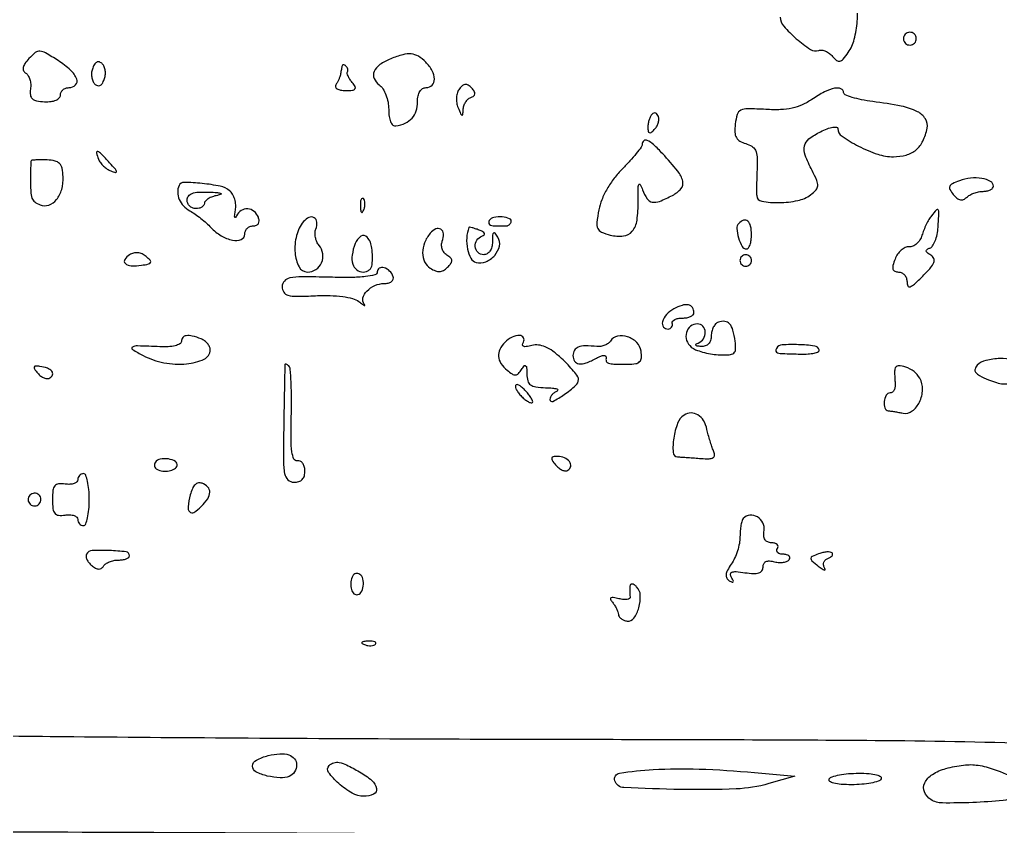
# Model space of a CAD drawing. Extents: x 0 to 5034, y 0 to 2560.
# Drawn here: x 4242.9 to 4413.2, y 2270.8 to 2410.8 of the extents above; entities that cross this region are included whole.
import ezdxf

# ---------------------------------------------------------------- set-up
doc = ezdxf.new("R2010")
doc.units = 0

msp = doc.modelspace()

# ---------------------------------------------------------------- linework, layer by layer
for points in [[(4039.932321, 2269.667715, 0.000064), (4084.731077, 2269.263702, 0.000011), (4132.120882, 2268.843403, 0.002588)], [(4648.5, 2283.373692, 0.000016), (4598.885535, 2284.40156, 0.000141)], [(4375, 2411.252034, 0.181036), (4375.590828, 2409.673716, 0.035157), (4377.782123, 2407.487985, 0.033822), (4380.22677, 2405.644075, 0.23308), (4381.676887, 2405.468303, -0.122916), (4382.216733, 2405.51852, -0.065558), (4382.86458, 2405.330277, -0.059081), (4383.51573, 2404.947239, -0.05714), (4384.067447, 2404.418731, 0.050983), (4384.783044, 2403.716188, 0.235303), (4385.333937, 2403.59755, 0.157616), (4385.909843, 2403.960817, 0.021099), (4386.793056, 2405.114934, 0.090083), (4387.841061, 2407.392048, 0.045056), (4388.352901, 2410.531756, 0.043765), (4388.305695, 2413.495733, 0.19974)], [(4419.16167, 2285.12534, 0.006071), (4391.44418, 2285.65173, 0.001503), (4346, 2285.826264, -0.00076), (4315.40173, 2285.898304, -0.000616), (4282.578125, 2286.065897, -0.000622), (4252.310509, 2286.29537, -0.001613), (4230.5, 2286.558241, 0.000661)], [(4209.020353, 2269.920472, -0.000802), (4288.556089, 2269.642647, -0.000686), (4368.499859, 2269.125521, -0.006603)]]:
    msp.add_lwpolyline(points, format="xyb")
for points in [[(4396.552786, 2408.08541, 0.099038), (4396.401684, 2407.679226, 0.097945), (4396.417584, 2407.244476, 0.097945), (4396.597789, 2406.848514, 0.099038), (4396.91459, 2406.552786, 0.099038), (4397.320774, 2406.401684, 0.097945), (4397.755524, 2406.417584, 0.097945), (4398.151486, 2406.597789, 0.099038), (4398.447214, 2406.91459, 0.099038), (4398.598316, 2407.320774, 0.097945), (4398.582416, 2407.755524, 0.097945), (4398.402211, 2408.151486, 0.099038), (4398.08541, 2408.447214, 0.099038), (4397.679226, 2408.598316, 0.097945), (4397.244476, 2408.582416, 0.097945), (4396.848514, 2408.402211, 0.099038)], [(4244.537358, 2404.04128, 0.031872), (4243.841465, 2403.166224, 0.098404), (4243.540351, 2402.477085, 0.165959), (4243.601764, 2401.936663, 0.144786), (4243.982707, 2401.510688, -0.122387), (4244.387256, 2401.096528, -0.060639), (4244.681265, 2400.418153, -0.054768), (4244.829082, 2399.598435, -0.0531), (4244.79785, 2398.757362, 0.066241), (4244.786538, 2397.722474, 0.181827), (4245.119143, 2397.085283, 0.138491), (4245.865601, 2396.720311, 0.033178), (4247.25, 2396.56293, 0.039105), (4248.363741, 2396.597807, 0.072089), (4249.239286, 2396.824547, 0.104145), (4249.798414, 2397.211082, 0.1919), (4250, 2397.716978, -0.116163), (4250.115255, 2398.206372, -0.100493), (4250.440625, 2398.623112, -0.093166), (4250.927166, 2398.902848, -0.084198), (4251.5, 2399, 0.200117), (4252.635036, 2399.47323, 0.300411), (4252.838242, 2400.490835, 0.113302), (4251.755284, 2402.033038, 0.039595), (4249.590122, 2403.692002, 0.010919), (4247.423226, 2405.028924, 0.116005), (4246.439449, 2405.333236, 0.189309), (4245.63646, 2405.080283, 0.038987)], [(4307.352327, 2404.006691, 0.053909), (4305.450647, 2402.989392, 0.139452), (4304.463881, 2401.805307, 0.209563), (4304.458473, 2400.600588, 0.133476), (4305.347225, 2399.488054, -0.095613), (4305.982285, 2398.804692, -0.04704), (4306.515564, 2397.739401, -0.044231), (4306.877929, 2396.487298, -0.048364), (4307, 2395.228241, 0.032217), (4307.080887, 2393.974187, 0.070871), (4307.336879, 2393.050403, 0.114727), (4307.738476, 2392.511341, 0.216441), (4308.25, 2392.366604, 0.067784), (4309.877755, 2392.845126, 0.105327), (4311.054806, 2393.705429, 0.108268), (4311.758374, 2394.951351, 0.074729), (4312, 2396.559017, -0.049343), (4312.099992, 2397.569783, -0.088683), (4312.403627, 2398.343169, -0.117066), (4312.884257, 2398.82506, -0.1393), (4313.5, 2399, 0.200752), (4314.530786, 2399.431244, 0.201266), (4314.945968, 2400.467422, 0.123494), (4314.55088, 2401.94149, 0.069558), (4313.428571, 2403.428571, 0.058347), (4312.147607, 2404.440999, 0.114855), (4310.923719, 2404.851434, 0.091703), (4309.460685, 2404.722301, 0.02815)], [(4255.6, 2402.4, 0.063629), (4255.419999, 2401.662282, 0.058551), (4255.423695, 2400.881305, 0.062447), (4255.601013, 2400.176388, 0.10393), (4255.934435, 2399.665565, 0.097635), (4256.412494, 2399.344963, 0.205678), (4256.850826, 2399.349174, 0.150424), (4257.247629, 2399.692947, 0.048003), (4257.6, 2400.4, 0.063629), (4257.780001, 2401.137718, 0.058551), (4257.776305, 2401.918695, 0.062447), (4257.598987, 2402.623612, 0.10393), (4257.265565, 2403.134435, 0.097635), (4256.787506, 2403.455037, 0.205678), (4256.349174, 2403.450826, 0.150424), (4255.952371, 2403.107053, 0.048003)], [(4298.875, 2402.666667, 0.000035), (4298.817055, 2402.357507, 0.000019), (4298.745502, 2401.975521, 0.000018), (4298.672498, 2401.585629, 0.000029), (4298.609687, 2401.25, -0.041471), (4298.511575, 2400.892495, -0.01708), (4298.322828, 2400.426563, -0.016761), (4298.085195, 2399.937834, -0.020667), (4297.830179, 2399.5, 0.225781), (4297.782192, 2399.116949, 0.180541), (4298.045708, 2398.788889, 0.094322), (4298.649609, 2398.569302, 0.040187), (4299.510455, 2398.5, 0.020203), (4300.71079, 2398.54852, 0.203152), (4301.14547, 2398.775731, 0.313969), (4301.17717, 2399.171866, 0.041056), (4300.664963, 2399.903695, -0.027362), (4300.243095, 2400.472664, -0.039382), (4299.940125, 2401.02126, -0.044823), (4299.779583, 2401.480544, -0.230593), (4299.833333, 2401.737028, 0.141032), (4299.916425, 2401.945292, 0.08555), (4299.897396, 2402.211814, 0.073484), (4299.781471, 2402.494906, 0.062588), (4299.583333, 2402.75, 0.071318), (4299.350869, 2402.924168, 0.155668), (4299.134635, 2402.966146, 0.198926), (4298.969095, 2402.873586, 0.121312)], [(4319.281203, 2398.792382, 0.091055), (4318.929408, 2398.137876, 0.060693), (4318.767918, 2397.299751, 0.056682), (4318.808352, 2396.384162, 0.056502), (4319.053299, 2395.5, 0.007554), (4319.49426, 2394.451934, 0.201147), (4319.709477, 2394.247201, 0.490421), (4319.866786, 2394.343316, 0.017069), (4319.929715, 2395.166667, -0.067546), (4320.049838, 2395.838096, -0.061081), (4320.346541, 2396.478385, -0.064629), (4320.766673, 2396.992623, -0.101661), (4321.25, 2397.291667, 0.069697), (4321.772819, 2397.570945, 0.214282), (4321.967161, 2397.911292, 0.171034), (4321.861019, 2398.341045, 0.042849), (4321.407618, 2398.917382, 0.054611), (4320.824228, 2399.418276, 0.166273), (4320.327777, 2399.556108, 0.160631), (4319.839674, 2399.362704, 0.050091)], [(4380.5, 2396.956881, -0.043666), (4378.802969, 2396.012965, -0.051484), (4377.057491, 2395.43947, -0.044781), (4375.040881, 2395.185931, -0.023207), (4372.5, 2395.21347, 0.010036), (4369.347501, 2395.33071, 0.116003), (4368.146576, 2395.069875, 0.210918), (4367.521901, 2394.343415, 0.045128), (4367.176401, 2392.675627, 0.036904), (4367.118795, 2391.247008, 0.115313), (4367.367343, 2390.324169, 0.140504), (4367.96282, 2389.71237, 0.066086), (4368.993188, 2389.29153, -0.076369), (4370.061167, 2388.829612, -0.142962), (4370.681036, 2388.131547, -0.097807), (4370.963341, 2387.012615, -0.02435), (4370.969895, 2385.115903, 0.00381), (4370.914348, 2383.639889, 0.004067), (4370.882758, 2382.194984, 0.003867), (4370.875315, 2380.952326, 0.018906), (4370.903108, 2380.25, 0.344349), (4371.796225, 2379.273095, 0.045742), (4374.779506, 2379.047455, 0.046151), (4378.058848, 2379.403553, 0.112675), (4380.259572, 2380.399046, 0.045523), (4381.197931, 2381.256181, 0.171391), (4381.503627, 2381.978945, 0.118806), (4381.341173, 2382.893221, 0.017092), (4380.515733, 2384.617242, -0.027974), (4379.306821, 2387.289938, -0.147513), (4379.186101, 2388.876674, -0.179123), (4379.969113, 2390.094346, -0.045557), (4382, 2391.350113, -0.023765), (4383.151157, 2391.857601, -0.045938), (4384.11875, 2392.131532, -0.0732), (4384.777589, 2392.156537, -0.382865), (4385, 2391.908657, 0.247267), (4385.712999, 2390.555047, 0.032508), (4388.598829, 2388.840126, 0.036926), (4391.915847, 2387.447966, 0.080765), (4394.627555, 2387.003738, 0.067076), (4396.877001, 2387.304131, 0.108771), (4398.577945, 2388.197016, 0.107073), (4399.764053, 2389.733598, 0.063534), (4400.48871, 2391.941375, 0.187158), (4400.190234, 2393.583655, 0.141908), (4398.824809, 2394.828022, 0.06626), (4396.009215, 2395.776053, 0.015144), (4391.039152, 2396.589194, -0.01595), (4389.107769, 2396.90838, -0.025217), (4387.480251, 2397.317205, -0.022495), (4386.252388, 2397.753632, -0.305042), (4386, 2398.128831, 0.309461), (4385.537821, 2398.804065, 0.146097), (4384.43393, 2398.892787, 0.068317), (4382.678278, 2398.25915, 0.028031)], [(4352.729167, 2394.395833, 0.080892), (4352.449316, 2394.007105, 0.037708), (4352.214193, 2393.430443, 0.036082), (4352.053775, 2392.773895, 0.041901), (4352, 2392.133333, 0.036751), (4352.050901, 2391.441764, 0.271978), (4352.25, 2391.194569, 0.258294), (4352.572437, 2391.24129, 0.034004), (4353.1125, 2391.7125, 0.062578), (4353.509426, 2392.223506, 0.055968), (4353.785599, 2392.836016, 0.059262), (4353.906408, 2393.452911, 0.099514), (4353.841667, 2393.975, 0.080367), (4353.640381, 2394.359622, 0.142612), (4353.356745, 2394.572995, 0.167901), (4353.036958, 2394.582253, 0.120996)], [(4351, 2389.166667, -0.158195), (4350.842216, 2388.680446, -0.012178), (4349.998073, 2387.574479, -0.015735), (4348.895719, 2386.286138, -0.011329), (4347.589185, 2384.916667, 0.033357), (4346.148882, 2383.267351, 0.032136), (4344.921025, 2381.421204, 0.033669), (4344.000576, 2379.541467, 0.050889), (4343.486312, 2377.794871, 0.017312), (4343.150709, 2375.574857, 0.136085), (4343.310246, 2374.554464, 0.187913), (4343.951155, 2373.928377, 0.039095), (4345.470343, 2373.418087, 0.088017), (4347.763122, 2373.256587, 0.19546), (4349.280252, 2374.068364, 0.139857), (4350.118617, 2375.968518, 0.039018), (4350.314237, 2379.246226, -0.004848), (4350.294674, 2381.497869, -0.091893), (4350.423261, 2382.187734, -0.644215), (4350.657473, 2382.201486, -0.030944), (4351.085787, 2381.25, 0.055635), (4351.868893, 2379.716969, 0.204641), (4352.757896, 2379.129853, 0.142384), (4354.02241, 2379.260443, 0.023205), (4356.285068, 2380.304114, 0.096704), (4357.740458, 2381.460443, 0.239092), (4358.051853, 2382.748357, 0.112838), (4357.192664, 2384.496262, 0.016456), (4354.58268, 2387.505287, 0.017385), (4352.984791, 2389.113506, 0.080082), (4351.899999, 2389.846185, 0.284374), (4351.291627, 2389.772883, 0.228024)], [(4256.608704, 2386.577319, 0.069808), (4256.93556, 2385.987169, 0.04218), (4257.46915, 2385.390321, 0.041434), (4258.112314, 2384.876395, 0.056294), (4258.771252, 2384.534284, 0.028092), (4259.563836, 2384.28019, 0.542001), (4259.722756, 2384.425092, 0.137821), (4259.536005, 2384.826165, 0.006468), (4258.538946, 2385.956966, 0.007454), (4257.076333, 2387.525486, 0.124247), (4256.47683, 2387.899832, 0.58616), (4256.259001, 2387.697146, 0.031871)], [(4244.9, 2386.283022, 0.072963), (4244.860205, 2386.08044, 0.003097), (4244.829375, 2385.348763, 0.005264), (4244.807271, 2384.478348, 0.003716), (4244.8, 2383.5, 0.008557), (4244.843807, 2380.940416, 0.074525), (4245.050236, 2379.825025, 0.150673), (4245.530255, 2379.167872, 0.068713), (4246.471061, 2378.649478, 0.176867), (4247.971624, 2378.625024, 0.138886), (4249.3149, 2379.563513, 0.106426), (4250.215279, 2381.323323, 0.076299), (4250.455429, 2383.526857, 0.038948), (4250.276125, 2384.994077, 0.141584), (4249.846198, 2385.818363, 0.14824), (4249.056013, 2386.26494, 0.044109), (4247.666303, 2386.449324, 0.010074), (4246.637089, 2386.473618, 0.015876), (4245.753851, 2386.44862, 0.009949), (4245.037893, 2386.391261, 0.29062)], [(4406.09856, 2382.840756, 0.025616), (4404.880718, 2382.317899, 0.176499), (4404.437377, 2381.855763, 0.23453), (4404.462797, 2381.29735, 0.046659), (4405.043474, 2380.447618, 0.046944), (4405.679685, 2379.812862, 0.121029), (4406.260223, 2379.532756, 0.155023), (4406.811939, 2379.587521, 0.095), (4407.357618, 2379.957618, -0.069663), (4407.887232, 2380.357148, -0.038944), (4408.62255, 2380.6938, -0.037992), (4409.434352, 2380.923332, -0.049942), (4410.2, 2381, 0.047107), (4410.888916, 2381.06505, 0.067085), (4411.47125, 2381.25949, 0.08723), (4411.863959, 2381.545969, 0.194013), (4412, 2381.883369, 0.275747), (4411.493604, 2382.731774, 0.083625), (4410.015969, 2383.234091, 0.065728), (4408.044812, 2383.292376, 0.063235)], [(4270.58887, 2382, 0.110548), (4270.360922, 2380.827145, 0.095177), (4270.633088, 2379.598671, 0.087557), (4271.373082, 2378.475283, 0.076237), (4272.485914, 2377.608986, -0.025817), (4273.3668, 2377.055596, -0.014584), (4274.377428, 2376.300466, -0.014529), (4275.354889, 2375.477297, -0.023062), (4276.136383, 2374.71175, 0.07187), (4277.895541, 2373.295829, 0.085165), (4279.887012, 2372.536444, 0.140095), (4281.382091, 2372.662329, 0.311643), (4282, 2373.557418, -0.100881), (4282.112213, 2374.107924, -0.09836), (4282.431406, 2374.576241, -0.0975), (4282.908096, 2374.889966, -0.097226), (4283.468615, 2375, 0.094119), (4284.027855, 2375.106211, 0.166113), (4284.382077, 2375.407358, 0.151899), (4284.496694, 2375.885039, 0.075244), (4284.361626, 2376.5, 0.131877), (4283.620404, 2377.5195, 0.154725), (4282.511775, 2377.953191, 0.159408), (4281.380594, 2377.664018, 0.141043), (4280.572245, 2376.75, -0.08247), (4280.386362, 2376.483164, -0.605308), (4280.272242, 2376.517325, -0.08098), (4280.260239, 2376.92117, -0.012586), (4280.385677, 2377.713232, 0.064631), (4280.435405, 2378.647917, 0.054102), (4280.253523, 2379.625063, 0.056278), (4279.880489, 2380.496258, 0.090513), (4279.36306, 2381.11365, 0.123549), (4277.756708, 2381.88342, 0.025091), (4274.609964, 2382.361736, 0.019648), (4271.458712, 2382.555421, 0.304066)], [(4277.25, 2380.294267, 0.037644), (4276.388683, 2380.060029, 0.051079), (4275.660937, 2379.714881, 0.061974), (4275.159044, 2379.318305, 0.197067), (4275, 2378.930449, -0.158446), (4274.884644, 2378.575565, -0.09706), (4274.559375, 2378.273319, -0.078901), (4274.073624, 2378.069243, -0.060137), (4273.5, 2378, -0.099038), (4272.927543, 2378.114514, -0.097945), (4272.440625, 2378.440625, -0.097945), (4272.114514, 2378.927543, -0.099038), (4272, 2379.5, -0.167334), (4272.233718, 2380.178803, -0.140613), (4272.852303, 2380.628127, -0.075217), (4273.969012, 2380.852942, -0.021206), (4275.75, 2380.863818, -0.00772), (4277.263733, 2380.78543, -0.074062), (4277.892826, 2380.648031, -0.684758), (4277.893999, 2380.481997, -0.046718)], [(4302.078947, 2378.416667, 0.018894), (4302.137993, 2377.670344, 0.168741), (4302.279315, 2377.37858, 0.470617), (4302.461564, 2377.395823, 0.054073), (4302.683114, 2377.8125, 0.051402), (4302.839148, 2378.359369, 0.05415), (4302.876576, 2378.916927, 0.060344), (4302.797407, 2379.402231, 0.126455), (4302.604167, 2379.729167, 0.296942), (4302.385309, 2379.77538, 0.208169), (4302.200665, 2379.592839, 0.077125), (4302.089945, 2379.112848, 0.028489)], [(4401.244834, 2376.75, 0.03785), (4400.814904, 2376.120364, 0.017262), (4400.346755, 2375.240383, 0.01698), (4399.915, 2374.274703, 0.022392), (4399.59188, 2373.366196, -0.065763), (4399.224064, 2372.560516, -0.070362), (4398.666345, 2371.898502, -0.078654), (4398.011164, 2371.47557, -0.125824), (4397.357956, 2371.366196, 0.12895), (4396.689638, 2371.250061, 0.071739), (4395.989834, 2370.799758, 0.063774), (4395.365923, 2370.100362, 0.059423), (4394.920688, 2369.25, 0.026764), (4394.565008, 2368.14007, 0.131241), (4394.567875, 2367.487393, 0.232654), (4394.884454, 2367.128299, 0.098078), (4395.532224, 2367, -0.116932), (4396.092081, 2366.867255, -0.100543), (4396.568841, 2366.492614, -0.092925), (4396.888898, 2365.932373, -0.083624), (4397, 2365.272727, 0.114642), (4397.158052, 2364.592461, 0.385813), (4397.547229, 2364.438016, 0.097156), (4398.284125, 2364.892196, 0.010206), (4399.75, 2366.303584, 0.016295), (4401.10321, 2367.752274, 0.08813), (4401.657205, 2368.670342, 0.201806), (4401.636276, 2369.342461, 0.147264), (4401.136847, 2369.909806, -0.029919), (4400.533471, 2370.337266, -0.192964), (4400.353656, 2370.65621, -0.292791), (4400.478752, 2370.923635, -0.060535), (4400.971098, 2371.157033, 0.172401), (4401.447338, 2371.52909, 0.048118), (4401.882287, 2372.385359, 0.042511), (4402.218126, 2373.515471, 0.033705), (4402.391559, 2374.778083, 0.003282), (4402.5479, 2377.274003, 0.146719), (4402.427863, 2377.774547, 0.507501), (4402.143092, 2377.804503, 0.015395)], [(4292.208329, 2375.73899, 0.1112), (4290.992622, 2373.324472, 0.080961), (4290.741426, 2370.31888, 0.10038), (4291.43667, 2367.885323, 0.280106), (4292.893011, 2367, 0.14696), (4294.357754, 2367.44002, 0.144969), (4295.346917, 2368.616298, 0.140934), (4295.551905, 2370.169169, 0.136832), (4294.905377, 2371.614013, -0.069612), (4294.515689, 2372.244329, -0.055008), (4294.274839, 2373.009837, -0.056273), (4294.210491, 2373.788137, -0.084317), (4294.34445, 2374.45524, 0.111059), (4294.519618, 2375.653167, 0.243034), (4294.046135, 2376.420541, 0.247834), (4293.156279, 2376.469762, 0.113545)], [(4324.444954, 2375.910933, 0.158234), (4324.360563, 2375.565646, 0.191241), (4324.505305, 2375.267587, 0.126796), (4324.88443, 2375.066068, 0.059147), (4325.440983, 2375), (4326.688914, 2375), (4327.5, 2375, 0.114011), (4327.709794, 2375.048468, 0.065984), (4327.926562, 2375.19231, 0.060583), (4328.117138, 2375.404347, 0.061664), (4328.25, 2375.654671, 0.406555), (4327.990025, 2376.256924, 0.081115), (4326.730658, 2376.550631, 0.06433), (4325.240508, 2376.459265, 0.209878)], [(4367.775429, 2375.442095, 0.220597), (4367.443704, 2374.536589, 0.052585), (4367.75163, 2372.919388, 0.053113), (4368.377881, 2371.435489, 0.27281), (4369.116631, 2371, 0.245982), (4369.455662, 2371.177532, 0.066691), (4369.74051, 2371.734375, 0.0514), (4369.935631, 2372.542393, 0.033571), (4370, 2373.5, 0.050608), (4369.849619, 2374.981932, 0.164158), (4369.358718, 2375.824251, 0.264866), (4368.634701, 2375.970916, 0.117391)], [(4314.208329, 2373.73899, 0.076358), (4313.219757, 2372.072895, 0.096654), (4312.881579, 2370.318114, 0.112564), (4313.239285, 2368.766013, 0.137759), (4314.222476, 2367.655117, 0.046052), (4315.115032, 2367.189907, 0.110833), (4315.845635, 2367.066248, 0.121763), (4316.515434, 2367.270093, 0.061988), (4317.214117, 2367.814117, 0.036993), (4317.811852, 2368.507509, 0.175008), (4317.96, 2369.002179, 0.195337), (4317.751313, 2369.443924, 0.047553), (4317.095924, 2369.940716, -0.095631), (4316.611539, 2370.386798, -0.080885), (4316.292952, 2371.007143, -0.08001), (4316.1854, 2371.703026, -0.090261), (4316.310609, 2372.36705, 0.104272), (4316.510161, 2373.614584, 0.240327), (4316.050397, 2374.415924, 0.25827), (4315.167684, 2374.480214, 0.112996)], [(4320.918758, 2374.718615, 0.075938), (4320.545029, 2372.914084, 0.063936), (4320.691533, 2370.966033, 0.071968), (4321.265603, 2369.375862, 0.209194), (4322.162754, 2368.66769, 0.162511), (4323.854455, 2368.78023, 0.116644), (4325.406937, 2369.890604, 0.125156), (4326.227477, 2371.511285, 0.198426), (4325.964723, 2373.022839, 0.025948), (4325.474177, 2373.716165, 0.418787), (4325.216845, 2373.744576, 0.211497), (4325.05076, 2373.418193, 0.011765), (4325.015313, 2372.25, -0.058106), (4324.903855, 2371.347576, -0.088664), (4324.585903, 2370.627552, -0.109875), (4324.099593, 2370.166055, -0.135916), (4323.5, 2370, -0.195637), (4322.510827, 2370.40244, -0.178179), (4322.034328, 2371.400686, -0.164931), (4322.303729, 2372.529762, -0.173691), (4323.199438, 2373.233146, 0.096544), (4323.575078, 2373.44536, 0.339111), (4323.629388, 2373.699937, 0.160643), (4323.357444, 2373.984762, 0.0309), (4322.699438, 2374.285095, 0.01203), (4322.04203, 2374.519383, 0.019872), (4321.475345, 2374.681447, 0.014782), (4321.0224, 2374.777634, 0.363522)], [(4301.161885, 2371.919516, 0.051918), (4300.654255, 2369.94826, 0.10893), (4300.76234, 2368.377636, 0.16243), (4301.454507, 2367.382554, 0.161634), (4302.606989, 2367, 0.08677), (4303.147958, 2367.094592, 0.086408), (4303.625607, 2367.367188, 0.090258), (4303.967153, 2367.772865, 0.106715), (4304.118483, 2368.25, 0.053942), (4304.080049, 2371.144934, 0.140199), (4303.276451, 2373.04755, 0.389097), (4302.181654, 2373.213498, 0.157099)], [(4261.995422, 2369.997171, 0.112279), (4261.168073, 2369.183284, 0.370895), (4261.266875, 2368.483965, 0.171982), (4262.295783, 2368.073629, 0.046225), (4264.079152, 2368.169197, 0.016701), (4265.296442, 2368.389853, 0.221881), (4265.650154, 2368.658416, 0.322514), (4265.598454, 2369.027246, 0.029683), (4264.881477, 2369.692798, 0.065755), (4264.180318, 2370.13, 0.080461), (4263.43586, 2370.332554, 0.084204), (4262.692937, 2370.285734, 0.080831)], [(4368, 2369, 0.099038), (4368.076342, 2368.618362, 0.097945), (4368.29375, 2368.29375, 0.097945), (4368.618362, 2368.076342, 0.099038), (4369, 2368, 0.099038), (4369.381638, 2368.076342, 0.097945), (4369.70625, 2368.29375, 0.097945), (4369.923658, 2368.618362, 0.099038), (4370, 2369, 0.099038), (4369.923658, 2369.381638, 0.097945), (4369.70625, 2369.70625, 0.097945), (4369.381638, 2369.923658, 0.099038), (4369, 2370, 0.099038), (4368.618362, 2369.923658, 0.097945), (4368.29375, 2369.70625, 0.097945), (4368.076342, 2369.381638, 0.099038)], [(4305, 2367.019795, -0.341037), (4304.600469, 2366.502163, -0.03602), (4302.999167, 2366.203959, -0.026292), (4300.49314, 2366.054579, -0.008349), (4296.75, 2366.091003, 0.005182), (4291.886929, 2366.169128, 0.050242), (4289.836339, 2365.974354, 0.160618), (4288.876289, 2365.432774, 0.186794), (4288.5, 2364.46069, 0.142455), (4288.776788, 2363.508911, 0.18694), (4289.49903, 2362.97657, 0.069478), (4291.000962, 2362.78506, 0.008595), (4294.306998, 2362.88129, -0.017889), (4296.834563, 2362.907869, -0.027589), (4299.012597, 2362.732327, -0.031869), (4300.739928, 2362.383431, -0.097533), (4301.806998, 2361.858109, 0.009544), (4302.421052, 2361.407721, 0.050202), (4302.784917, 2361.202549, 0.61521), (4302.850545, 2361.256709, 0.120747), (4302.758676, 2361.440958, -0.248277), (4302.528669, 2362.488409, -0.125367), (4303.21934, 2363.694721, -0.096266), (4304.602714, 2364.660421, -0.104754), (4306.205778, 2365, 0.060476), (4306.927014, 2365.087555, 0.102222), (4307.47438, 2365.348828, 0.141981), (4307.762756, 2365.736442, 0.171479), (4307.770833, 2366.1875, 0.118099), (4307.162745, 2367.16422, 0.122362), (4306.185361, 2367.743887, 0.204359), (4305.369196, 2367.652618, 0.270381)], [(4356.489202, 2360.588852, 0.084958), (4355.240635, 2359.608166, 0.115307), (4354.548407, 2358.358577, 0.230403), (4354.70993, 2357.453585, 0.266274), (4355.5, 2357.1, 0.093907), (4355.862485, 2357.206961, 0.113761), (4356.132812, 2357.435, 0.119228), (4356.267928, 2357.749164, 0.11039), (4356.25, 2358.1, -0.232169), (4356.314164, 2358.442282, -0.114046), (4356.660937, 2358.735625, -0.075282), (4357.251937, 2358.934584, -0.04364), (4358, 2359, 0.045091), (4358.76556, 2359.06918, 0.064972), (4359.4125, 2359.276414, 0.084925), (4359.849643, 2359.581425, 0.200667), (4360, 2359.940983, 0.147966), (4359.732051, 2360.826601, 0.202896), (4359.045038, 2361.279503, 0.124213), (4357.936495, 2361.207706, 0.046147)], [(4364.25, 2358.291667, 0.117654), (4363.771776, 2357.974456, 0.066702), (4363.367188, 2357.404948, 0.060765), (4363.093157, 2356.683705, 0.060503), (4363, 2355.916667, -0.075284), (4362.880467, 2355.127283, -0.115607), (4362.532037, 2354.533642, -0.122781), (4361.974084, 2354.179541, -0.091819), (4361.25, 2354.078947, -0.021021), (4360.583427, 2354.137165, -0.185333), (4360.327933, 2354.275306, -0.449116), (4360.351958, 2354.45138, -0.051902), (4360.75, 2354.662281, 0.158375), (4361.65863, 2355.423994, 0.151597), (4361.966074, 2356.588689, 0.178583), (4361.546738, 2357.590944, 0.208207), (4360.606989, 2358, 0.168665), (4359.403383, 2357.582099, 0.161763), (4358.692571, 2356.501132, 0.147819), (4358.737266, 2355.129837, 0.138877), (4359.531857, 2353.973561, 0.076113), (4360.30041, 2353.512042, 0.028488), (4361.49256, 2353.101173, 0.027431), (4362.863933, 2352.794379, 0.029852), (4364.222416, 2352.650448, 0.019486), (4366.117512, 2352.637365, 0.161888), (4366.912995, 2352.930495, 0.221546), (4367.240529, 2353.590417, 0.039629), (4367.163541, 2355, 0.032738), (4366.778952, 2356.904749, 0.115472), (4366.190026, 2357.996718, 0.186678), (4365.357519, 2358.427121, 0.11538)], [(4271, 2354.923531, -0.282196), (4270.748302, 2354.513083, -0.05864), (4269.919359, 2354.207227, -0.044703), (4268.714142, 2354.028796, -0.025963), (4267.25, 2354.020423, 0.003844), (4263.398778, 2354.168805, 0.13008), (4262.513071, 2353.963397, 0.580888), (4262.499954, 2353.549859, 0.017322), (4264.364307, 2352.493839, 0.07458), (4267.9609, 2351.254507, 0.067406), (4271.893187, 2351.064232, 0.085052), (4274.944638, 2351.862777, 0.294373), (4276, 2353.5, 0.108103), (4275.882535, 2354.036953, 0.066431), (4275.53535, 2354.586556, 0.061865), (4275.022986, 2355.064978, 0.065386), (4274.418213, 2355.393011, 0.028174), (4272.87621, 2355.887084, 0.097869), (4271.836164, 2355.948126, 0.193318), (4271.238085, 2355.606944, 0.169201)], [(4327.2, 2354.8, 0.079787), (4326.311855, 2353.572013, 0.136878), (4326.068909, 2352.341068, 0.130988), (4326.496325, 2351.123874, 0.070085), (4327.576215, 2349.936747, 0.03121), (4328.448336, 2349.300438, 0.156052), (4329.026082, 2349.147786, 0.190605), (4329.518034, 2349.372206, 0.050531), (4330.060903, 2350.064302, -0.031018), (4330.523701, 2350.704156, -0.424293), (4330.781529, 2350.72484, -0.200169), (4330.947914, 2350.383185, -0.012818), (4330.984687, 2349.25, 0.065625), (4331.145268, 2348.092636, 0.172252), (4331.618758, 2347.415297, 0.122865), (4332.536566, 2347.053968, 0.026572), (4334.25, 2346.921053, -0.014897), (4335.422832, 2346.857565, -0.050023), (4336.178125, 2346.717133, -0.273033), (4336.351945, 2346.532014, -0.367332), (4336.25, 2346.337719, 0.061144), (4335.772026, 2346.073074, 0.059456), (4335.367188, 2345.698512, 0.064557), (4335.092379, 2345.275859, 0.112364), (4335, 2344.869982, 0.561361), (4335.526857, 2344.548593, 0.033897), (4337.467608, 2345.720044, 0.027412), (4339.464336, 2347.287852, 0.206183), (4339.968575, 2348.34879, 0.16447), (4339.826936, 2348.825145, 0.016946), (4339.108249, 2349.772646, 0.019671), (4338.144063, 2350.867221, 0.014489), (4336.995675, 2352.00404, 0.02811), (4335.50961, 2353.243474, 0.057195), (4334.195316, 2354.004184, 0.073881), (4332.989974, 2354.328607, 0.093069), (4331.839304, 2354.247726, -0.023413), (4330.88507, 2354.045375, -0.139557), (4330.384538, 2354.103282, -0.342671), (4330.231775, 2354.371309, -0.103201), (4330.402645, 2354.842476, 0.279327), (4330.409314, 2355.599824, 0.268189), (4329.736711, 2355.976744, 0.109892), (4328.41517, 2355.664289, 0.083776)], [(4345.50577, 2355.009336, -0.099291), (4345.121864, 2354.598485, -0.05989), (4344.535397, 2354.276787, -0.05663), (4343.847584, 2354.087211, -0.063486), (4343.16141, 2354.067304, 0.02234), (4341.11414, 2354.176171, 0.092425), (4339.899484, 2353.960317, 0.17228), (4339.245501, 2353.4079, 0.132818), (4339, 2352.5, 0.144181), (4339.288242, 2351.521194, 0.225309), (4340.021312, 2351.066885, 0.118373), (4341.270513, 2351.222664, 0.032933), (4343.080016, 2352.042823, -0.028127), (4343.833373, 2352.393042, -0.080074), (4344.396441, 2352.518429, -0.207909), (4344.69055, 2352.410847, -0.277683), (4344.764274, 2352.142823, 0.15244), (4344.782071, 2351.53486, 0.241334), (4345.14991, 2351.181469, 0.067134), (4346.108349, 2351.029069, 0.005905), (4348.569551, 2351, 0.03591), (4349.893075, 2351.095178, 0.161847), (4350.576922, 2351.43782, 0.18449), (4350.869085, 2352.091139, 0.049221), (4350.819551, 2353.25, 0.159504), (4350.071039, 2354.770619, 0.119895), (4348.47938, 2355.764922, 0.132095), (4346.726432, 2355.865054, 0.205734)], [(4374.344719, 2353.75, 0.166701), (4374.23302, 2353.256212, 0.316673), (4374.489638, 2352.964371, 0.050647), (4375.414236, 2352.838826, 0.002486), (4378.5, 2352.75, 0.022051), (4379.824493, 2352.776879, 0.039755), (4380.898438, 2352.932446, 0.053654), (4381.611567, 2353.177131, 0.373123), (4381.75, 2353.488112, 0.294062), (4380.967063, 2354.152082, 0.024007), (4378.161603, 2354.386475, 0.024876), (4375.336315, 2354.34581, 0.243083)], [(4409.206814, 2350.806814, 0.121793), (4408.816296, 2350.159751, 0.244165), (4408.919376, 2349.587907, 0.109954), (4409.608014, 2349.014362, 0.019355), (4411.143346, 2348.297681, 0.028768), (4412.522419, 2347.809068, 0.047559), (4413.735156, 2347.578426, 0.059779), (4414.716557, 2347.604462, 0.137086), (4415.386532, 2347.902381, -0.071107), (4416.014659, 2348.28655, -0.021949), (4417.054169, 2348.681443, -0.021465), (4418.269806, 2349.02605, -0.022033), (4419.5, 2349.261683), (4422.5, 2349.700336), (4419.25, 2349.850168, -0.029043), (4418.004932, 2349.9803, -0.04449), (4416.954687, 2350.249737, -0.05478), (4416.219032, 2350.604647, -0.258498), (4416, 2351, 0.359486), (4415.345637, 2351.792519, 0.05476), (4413.144965, 2351.971122, 0.051532), (4410.71444, 2351.649893, 0.138634)], [(4246.057499, 2349.430717, 0.057839), (4246.575529, 2348.935862, 0.069725), (4247.163196, 2348.608881, 0.082515), (4247.727586, 2348.4922, 0.14929), (4248.179838, 2348.611146, 0.174572), (4248.62756, 2349.174461, 0.268114), (4248.508192, 2349.769411, 0.12951), (4247.725197, 2350.295141, 0.04703), (4246.415248, 2350.615318, 0.032229), (4245.671466, 2350.675915, 0.335379), (4245.438726, 2350.506105, 0.231359), (4245.494308, 2350.164781, 0.019148)], [(4288.975123, 2350.916667, 0.010011), (4288.962285, 2350.592771, 0.000063), (4288.905669, 2347.684896, 0.000257), (4288.843117, 2344.36316, 0.000164), (4288.773618, 2340.5, 0.003797), (4288.712022, 2334.381248, 0.044562), (4288.918006, 2332.008436, 0.158158), (4289.494703, 2330.925612, 0.194318), (4290.548495, 2330.5, 0.074606), (4291.396785, 2330.627283, 0.128596), (4292.000371, 2331.00039, 0.126265), (4292.350939, 2331.626902, 0.070535), (4292.454545, 2332.5, 0.063122), (4292.342899, 2333.244764, 0.094056), (4292.049778, 2333.832786, 0.121843), (4291.626782, 2334.173665, 0.163059), (4291.140443, 2334.228632, -0.354567), (4290.544378, 2334.531975, -0.07098), (4290.193986, 2335.765116, -0.033195), (4290.036845, 2338.046835, -0.007206), (4290.084312, 2341.996884, 0.007714), (4290.118716, 2345.124535, 0.011426), (4290.043931, 2347.865337, 0.006749), (4289.898978, 2350.140393, 0.178942), (4289.648415, 2350.684918, 0.032511), (4289.397427, 2350.905229, 0.081152), (4289.183164, 2351.020466, 0.188963), (4289.043184, 2351.01458, 0.280967)], [(4394.884846, 2350.161516, 0.040284), (4394.851259, 2349.796776, 0.00934), (4394.855809, 2349.180258, 0.009582), (4394.888018, 2348.468501, 0.009247), (4394.947704, 2347.75, -0.058778), (4394.93696, 2347.080599, -0.083863), (4394.761211, 2346.514062, -0.108035), (4394.453856, 2346.136594, -0.169647), (4394.062858, 2346, 0.26874), (4393.369785, 2345.598489, 0.105211), (4393.018882, 2344.506782, 0.109855), (4393.149865, 2343.397065, 0.291025), (4393.75, 2342.923489, -0.012217), (4394.153967, 2342.872278, -0.003055), (4394.810753, 2342.768549, -0.003119), (4395.560725, 2342.640592, -0.003134), (4396.307884, 2342.503477, 0.210971), (4397.902204, 2342.873549, 0.120231), (4399.180452, 2344.430033, 0.105034), (4399.706928, 2346.591287, 0.135787), (4399.223166, 2348.565709, 0.102287), (4398.237633, 2349.702906, 0.075237), (4396.772294, 2350.508511, 0.104346), (4395.481429, 2350.696402, 0.346734)], [(4329, 2347.193873, 0.112363), (4329.102489, 2346.743571, 0.038054), (4329.440625, 2346.157967, 0.035584), (4329.92599, 2345.546404, 0.034033), (4330.5, 2345, 0.025998), (4331.076326, 2344.570237, 0.059248), (4331.559375, 2344.324622, 0.129665), (4331.869644, 2344.295323, 0.367029), (4332, 2344.448984, 0.125339), (4331.90807, 2344.809945, 0.025246), (4331.559375, 2345.379657, 0.025202), (4331.074232, 2346.017684, 0.021226), (4330.5, 2346.642857, 0.030007), (4329.923032, 2347.154438, 0.078501), (4329.440625, 2347.423468, 0.19907), (4329.138748, 2347.411096, 0.292116)], [(4358.284948, 2342.15748, 0.164153), (4357.175172, 2340.781978, 0.050224), (4356.497022, 2338.160231, 0.054104), (4356.387116, 2335.700293, 0.378205), (4357.170545, 2334.918758, -0.001557), (4357.864663, 2334.874171, -0.000464), (4358.924374, 2334.801798, -0.000465), (4360.114535, 2334.718295, -0.000503), (4361.274132, 2334.63468, 0.022231), (4362.655542, 2334.595253, 0.136971), (4363.3309, 2334.795442, 0.269423), (4363.561124, 2335.23334, 0.090236), (4363.395536, 2335.965922, -0.018389), (4363.111498, 2336.708108, -0.008531), (4362.794975, 2337.690567, -0.008438), (4362.497217, 2338.734939, -0.011634), (4362.267669, 2339.682818, 0.079415), (4361.675349, 2341.19725, 0.121468), (4360.69538, 2342.201676, 0.146099), (4359.499821, 2342.527189, 0.136384)], [(4335.990862, 2333.51101, 0.05173), (4336.530512, 2332.98278, 0.065296), (4337.128869, 2332.62335, 0.079103), (4337.692105, 2332.477944, 0.16352), (4338.129619, 2332.580109, 0.213376), (4338.597001, 2333.26803, 0.207611), (4338.402845, 2334.085894, 0.13552), (4337.53132, 2334.760771, 0.097687), (4336.318538, 2335, 0.038489), (4335.547214, 2334.940537, 0.309419), (4335.301216, 2334.709506, 0.209835), (4335.380863, 2334.310561, 0.020503)], [(4266.487659, 2333.980032, 0.086456), (4266.347192, 2333.629461, 0.102024), (4266.345313, 2333.272696, 0.11056), (4266.481778, 2332.965717, 0.11748), (4266.733688, 2332.754232, 0.085984), (4267.764165, 2332.443417, 0.076224), (4268.8851, 2332.477903, 0.087776), (4269.803236, 2332.82141, 0.194412), (4270.25, 2333.404671, 0.34024), (4269.96037, 2334.116771, 0.094491), (4268.74709, 2334.546191, 0.079865), (4267.313066, 2334.535234, 0.215807)], [(4253, 2330.937142, -0.212948), (4252.8301, 2330.556307, -0.100752), (4252.356567, 2330.2784, -0.072118), (4251.648283, 2330.145191, -0.045979), (4250.809589, 2330.187142, 0.056578), (4249.660559, 2330.220284, 0.20341), (4249.02564, 2329.885251, 0.146308), (4248.701732, 2329.104711, 0.025705), (4248.619178, 2327.5, 0.025705), (4248.701732, 2325.895289, 0.146308), (4249.02564, 2325.114749, 0.20341), (4249.660559, 2324.779716, 0.056578), (4250.809589, 2324.812858, -0.045979), (4251.648283, 2324.854809, -0.072118), (4252.356567, 2324.7216, -0.100752), (4252.8301, 2324.443693, -0.212948), (4253, 2324.062858, 0.092982), (4253.076109, 2323.657131, 0.096314), (4253.29375, 2323.312215, 0.099234), (4253.618448, 2323.081369, 0.105443), (4254, 2323, 0.31052), (4254.388512, 2323.267028, 0.036969), (4254.70625, 2324.321875, 0.033738), (4254.927717, 2325.775243, 0.020945), (4255, 2327.5, 0.020945), (4254.927717, 2329.224757, 0.033738), (4254.70625, 2330.678125, 0.036969), (4254.388512, 2331.732972, 0.31052), (4254, 2332, 0.105443), (4253.618448, 2331.918631, 0.099234), (4253.29375, 2331.687785, 0.096314), (4253.076109, 2331.342869, 0.092982)], [(4272.543031, 2328.315428, 0.029181), (4272.153034, 2326.260529, 0.226234), (4272.448303, 2325.356726, 0.362798), (4273.180254, 2325.272925, 0.050876), (4274.452381, 2326.309524, 0.047165), (4275.564537, 2327.653922, 0.141485), (4275.931058, 2328.77579, 0.203372), (4275.589149, 2329.666271, 0.109564), (4274.591699, 2330.326438, 0.145172), (4273.951113, 2330.376555, 0.142419), (4273.381252, 2330.070261, 0.096191), (4272.905689, 2329.379414, 0.04132)], [(4244.552786, 2328.08541, 0.099038), (4244.401684, 2327.679226, 0.097945), (4244.417584, 2327.244476, 0.097945), (4244.597789, 2326.848514, 0.099038), (4244.91459, 2326.552786, 0.099038), (4245.320774, 2326.401684, 0.097945), (4245.755524, 2326.417584, 0.097945), (4246.151486, 2326.597789, 0.099038), (4246.447214, 2326.91459, 0.099038), (4246.598316, 2327.320774, 0.097945), (4246.582416, 2327.755524, 0.097945), (4246.402211, 2328.151486, 0.099038), (4246.08541, 2328.447214, 0.099038), (4245.679226, 2328.598316, 0.097945), (4245.244476, 2328.582416, 0.097945), (4244.848514, 2328.402211, 0.099038)], [(4368.568177, 2324.234843, 0.12895), (4368.347601, 2323.85744, 0.023896), (4368.166902, 2323.066638, 0.024215), (4368.041681, 2322.097061, 0.020007), (4368, 2321.05584, -0.047251), (4367.89043, 2319.898989, -0.029507), (4367.556225, 2318.578365, -0.029484), (4367.068115, 2317.304091, -0.046597), (4366.489276, 2316.288151, 0.027101), (4365.823437, 2315.218591, 0.096075), (4365.577191, 2314.452697, 0.161425), (4365.694562, 2313.875392, 0.124781), (4366.143784, 2313.411137, 0.028292), (4366.631855, 2313.146396, 0.375282), (4366.813706, 2313.198216, 0.268062), (4366.825333, 2313.424434, 0.020282), (4366.51246, 2313.979839, -0.128065), (4366.335869, 2314.553081, -0.330179), (4366.564416, 2314.891682, -0.106541), (4367.311244, 2314.987017, -0.015105), (4368.857952, 2314.80754, 0.023855), (4370.351195, 2314.660691, 0.088562), (4371.285676, 2314.779383, 0.166691), (4371.802318, 2315.158727, 0.152953), (4372, 2315.789824, -0.114344), (4372.135444, 2316.374345, -0.172631), (4372.505683, 2316.73588, -0.124586), (4373.126676, 2316.851268, -0.047936), (4373.999004, 2316.710511, 0.046215), (4374.805232, 2316.577577, 0.054994), (4375.575304, 2316.607491, 0.064046), (4376.198685, 2316.78447, 0.15438), (4376.558021, 2317.09388, 0.167665), (4376.635256, 2317.437116, 0.190163), (4376.478233, 2317.733827, 0.12142), (4376.079721, 2317.934534, 0.056284), (4375.5, 2318, -0.063222), (4374.925364, 2318.072951, -0.134005), (4374.538811, 2318.29375, -0.191582), (4374.397987, 2318.620597, -0.146489), (4374.5, 2319, 0.146968), (4374.601627, 2319.379388, 0.191593), (4374.460061, 2319.70625, 0.133699), (4374.072291, 2319.927069, 0.063042), (4373.496159, 2320, -0.10085), (4372.808683, 2320.140089, -0.156524), (4372.354408, 2320.532586, -0.122872), (4372.146294, 2321.197864, -0.050898), (4372.187142, 2322.146137, 0.155235), (4371.967715, 2323.47826, 0.145024), (4371.01525, 2324.481777, 0.153845), (4369.715719, 2324.769863, 0.17636)], [(4254.52547, 2318.041211, 0.169025), (4254.437032, 2317.64328, 0.077566), (4254.581148, 2317.124604, 0.063591), (4254.92364, 2316.569543, 0.049593), (4255.421983, 2316.064749, 0.043524), (4256.088448, 2315.603166, 0.116388), (4256.639007, 2315.440667, 0.160975), (4257.093295, 2315.563437, 0.108945), (4257.469989, 2315.951442, -0.107553), (4257.858149, 2316.353464, -0.051006), (4258.497835, 2316.691986, -0.047243), (4259.268486, 2316.922288, -0.049033), (4260.059017, 2317, 0.036808), (4260.802042, 2317.054772, 0.055643), (4261.428519, 2317.220313, 0.07317), (4261.856157, 2317.462662, 0.232854), (4261.995516, 2317.75, 0.375513), (4261.404431, 2318.417954, 0.022246), (4258.492023, 2318.661558, 0.023293), (4255.532552, 2318.639024, 0.24552)], [(4381.65305, 2318.07738, 0.018347), (4380.535288, 2317.623868, 0.287921), (4380.316762, 2317.296072, 0.220984), (4380.491048, 2316.892499, 0.011509), (4381.595009, 2315.952906, 0.016847), (4382.248322, 2315.457871, 0.089315), (4382.653332, 2315.268889, 0.50756), (4382.775755, 2315.368077, 0.123262), (4382.685728, 2315.66459, -0.099963), (4382.51597, 2316.14327, -0.119208), (4382.56165, 2316.61883, -0.120638), (4382.818562, 2317.016863, -0.10402), (4383.243769, 2317.277685, 0.047841), (4383.689123, 2317.486549, 0.092608), (4383.984107, 2317.744659, 0.150795), (4384.08506, 2318.006533, 0.213864), (4384, 2318.237569, 0.174314), (4383.68487, 2318.390373, 0.043647), (4383.104333, 2318.401457, 0.039301), (4382.396803, 2318.296904, 0.030879)], [(4300.754232, 2314.266312, 0.084697), (4300.436116, 2313.221291, 0.082939), (4300.479003, 2312.121909, 0.104464), (4300.84371, 2311.288862, 0.234312), (4301.437328, 2310.972506, 0.26629), (4302.162879, 2311.360605, 0.1021), (4302.575922, 2312.472687, 0.093314), (4302.533019, 2313.735512, 0.201974), (4301.980032, 2314.512341, 0.086456), (4301.629461, 2314.652808, 0.102024), (4301.272696, 2314.654687, 0.11056), (4300.965717, 2314.518222, 0.11748)], [(4348.881579, 2312.45, 0.022611), (4348.847819, 2312.02246, 0.014221), (4348.845241, 2311.521218, 0.014274), (4348.87089, 2311.02692, 0.025262), (4348.924169, 2310.622231, -0.281878), (4348.813109, 2310.334258, -0.121919), (4348.421084, 2310.163603, -0.070185), (4347.779309, 2310.145762, -0.035873), (4346.985439, 2310.293557, 0.017071), (4345.992955, 2310.517205, 0.174677), (4345.583537, 2310.45182, 0.408425), (4345.507115, 2310.19672, 0.052122), (4345.857812, 2309.671326, -0.031912), (4346.234128, 2309.154027, -0.027726), (4346.561271, 2308.568737, -0.028715), (4346.797755, 2308.004419, -0.069638), (4346.887469, 2307.562672, 0.137611), (4347.01764, 2307.188527, 0.077478), (4347.352389, 2306.838414, 0.067428), (4347.832805, 2306.564282, 0.059608), (4348.389369, 2306.413358, 0.281572), (4349.567232, 2306.915805, 0.086423), (4350.437863, 2308.73557, 0.078683), (4350.69101, 2310.893375, 0.18847), (4350.055355, 2312.344645, 0.045581), (4349.627862, 2312.700571, 0.129131), (4349.265719, 2312.831271, 0.232486), (4349.013813, 2312.734336, 0.156916)], [(4302.8125, 2302.316886, 0.051402), (4303.359369, 2302.160852, 0.05415), (4303.916927, 2302.123424, 0.060344), (4304.402231, 2302.202593, 0.126455), (4304.729167, 2302.395833, 0.296942), (4304.77538, 2302.614691, 0.208169), (4304.592839, 2302.799335, 0.077125), (4304.112848, 2302.910055, 0.028489), (4303.416667, 2302.921053, 0.018894), (4302.670344, 2302.862007, 0.168741), (4302.37858, 2302.720685, 0.470617), (4302.395823, 2302.538436, 0.054073)], [(4291, 2281.452028, -0.139146), (4290.650118, 2280.219127, -0.164882), (4289.721159, 2279.450956, -0.106079), (4288.149687, 2279.20903, -0.039417), (4285.922631, 2279.516993, -0.064647), (4283.946634, 2280.22782, -0.292749), (4283.359309, 2281.237658, -0.268134), (4284.018437, 2282.273396, -0.05852), (4286.074139, 2283.054688, -0.043685), (4288.113552, 2283.38167, -0.096856), (4289.670123, 2283.191697, -0.149241), (4290.632831, 2282.517625, -0.167452)], [(4301.912638, 2280.25, -0.045369), (4304.078446, 2278.742365, -0.175437), (4304.885675, 2277.347669, -0.341275), (4304.378496, 2276.374481, -0.108576), (4302.674314, 2276, -0.131298), (4300.670235, 2276.535495, -0.050592), (4298.313258, 2278.229946, -0.053889), (4296.566552, 2280.147838, -0.369694), (4296.65752, 2281.324187, -0.116694), (4297.480007, 2281.831928, -0.131336), (4298.405633, 2281.887111, -0.066546), (4299.699473, 2281.437385, -0.012503)], [(4370.5, 2280.12579), (4377.5, 2279.5), (4373, 2278.198992, -0.06056), (4367.32355, 2277.280209, -0.014437), (4357.740089, 2277.178391, -0.007026), (4347.842077, 2277.498198, -0.310075), (4346.271071, 2278.686787, -0.465556), (4347.085462, 2280.016051, -0.022595), (4352.934167, 2280.629508, -0.023673), (4360.889996, 2280.724858, -0.013453)], [(4416.305718, 2278.982915, -0.015873), (4418.104232, 2278.118091, -0.023299), (4419.621055, 2277.23638, -0.020227), (4420.764037, 2276.431411, -0.233289), (4421, 2275.953206, -0.171988), (4420.774911, 2275.318186, -0.226552), (4420.22748, 2275.057834, -0.108922), (4419.308247, 2275.262082, -0.032091), (4418.033538, 2275.95811, 0.064167), (4417.362896, 2276.270394, 0.075019), (4416.67001, 2276.380701, 0.08109), (4416.02051, 2276.280073, 0.094578), (4415.474554, 2275.978882, -0.15288), (4413.685654, 2275.244979, -0.011622), (4408.407856, 2274.913831, -0.012269), (4403.138277, 2274.835399, -0.136825), (4401.139908, 2275.413532, -0.16088), (4400.021659, 2276.746038, -0.210313), (4400.07735, 2278.317826, -0.142697), (4401.418266, 2279.80574, -0.072471), (4403.75, 2280.816819, -0.035745), (4406.821036, 2281.416991, -0.066742), (4409.35015, 2281.387275, -0.052705), (4412.154936, 2280.670057, -0.015204)], [(4392.5, 2279, -0.180828), (4391.99817, 2278.610983, -0.027178), (4390.741638, 2278.29375, -0.027591), (4389.150417, 2278.073098, -0.020659), (4387.381966, 2278, -0.017233), (4385.556433, 2278.062939, -0.04583), (4384.270081, 2278.27122, -0.092876), (4383.581325, 2278.593238, -0.394149), (4383.5, 2279, -0.180828), (4384.00183, 2279.389017, -0.027178), (4385.258362, 2279.70625, -0.027591), (4386.849583, 2279.926902, -0.020659), (4388.618034, 2280, -0.017233), (4390.443567, 2279.937061, -0.04583), (4391.729919, 2279.72878, -0.092876), (4392.418675, 2279.406762, -0.394149)]]:
    msp.add_lwpolyline(points, format="xyb", close=True)

doc.saveas('drawing.dxf')
